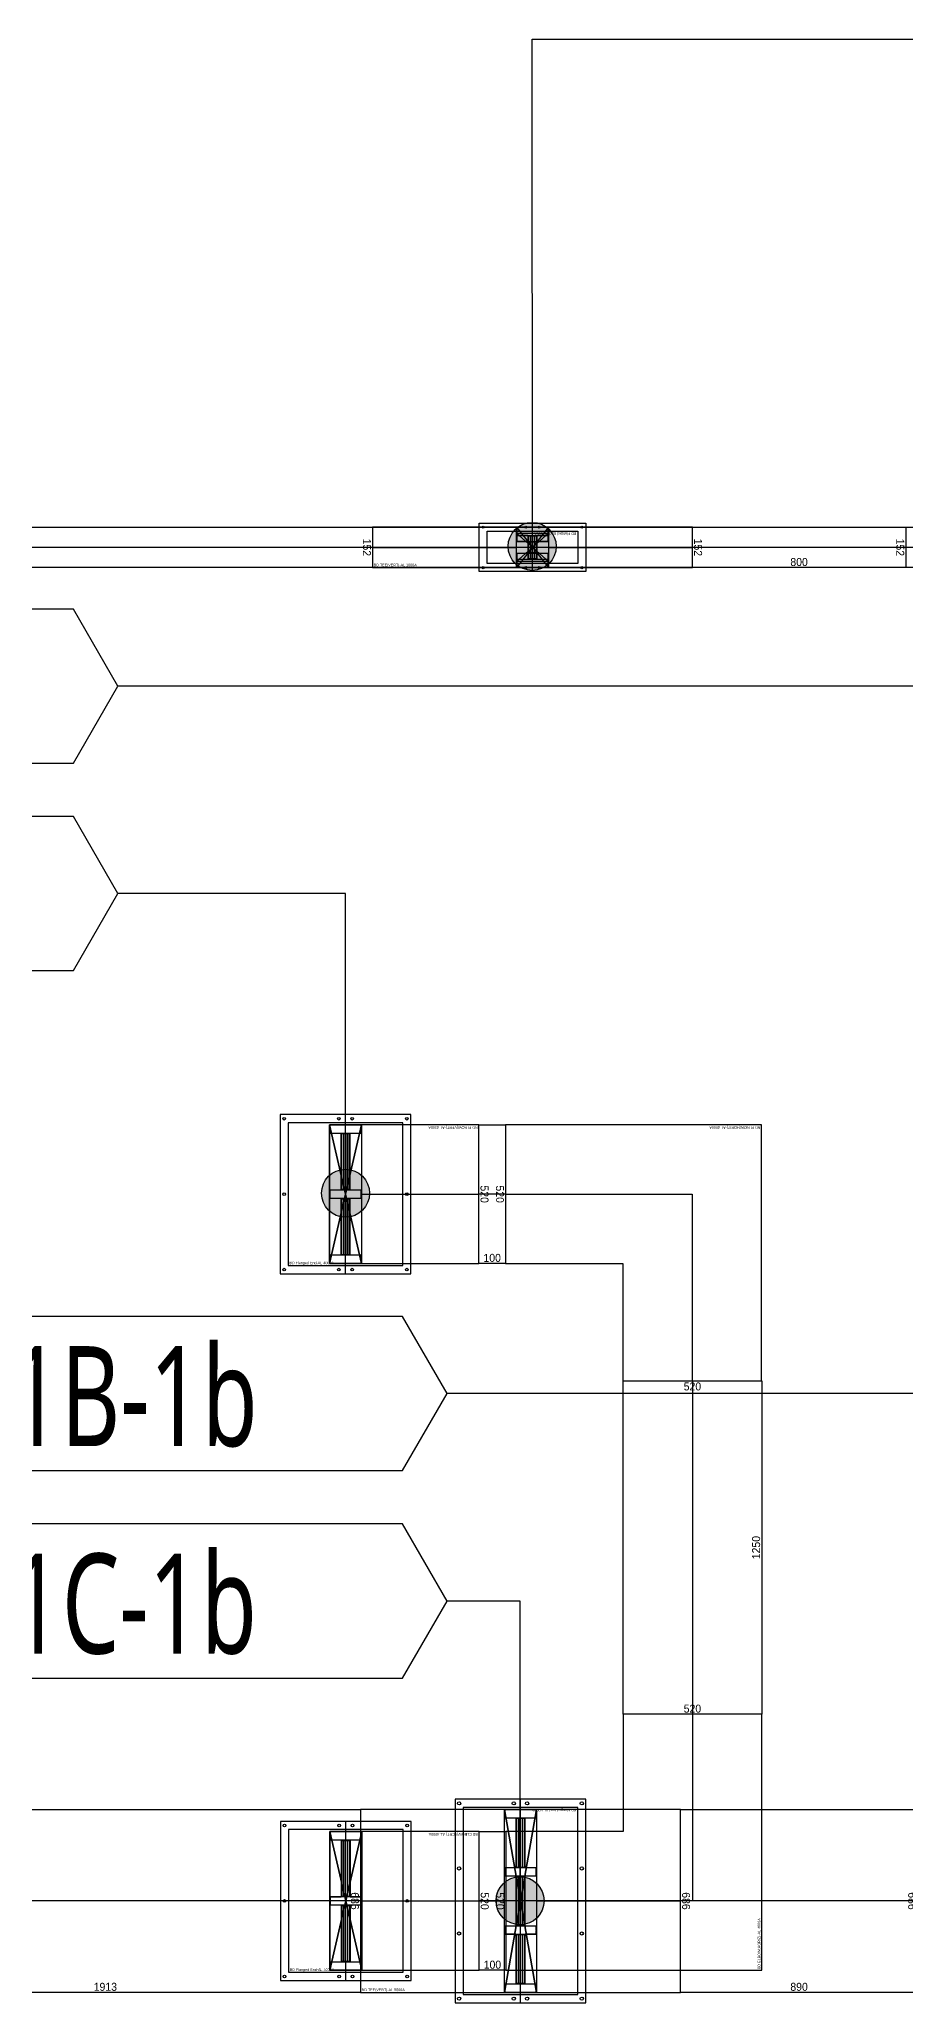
# Model space of a CAD drawing. Header units: millimetres. Extents: x 84228 to 374549, y -351975 to 847575.
# Drawn here: x 122704 to 125954, y 493074 to 500435 of the extents above; entities that cross this region are included whole.
import ezdxf
from ezdxf.enums import TextEntityAlignment as Align

# ---------------------------------------------------------------- set-up
doc = ezdxf.new("R2010")
doc.units = ezdxf.units.MM
doc.header["$LTSCALE"] = 150
doc.layers.get('Defpoints').update_dxf_attribs({"color": 150})
for name, color, linetype in [('-----27 Bus Duct_HV_IT BACK UP A', 7, 'Continuous'), ('-----27 Bus Duct_HV_IT BACK UP B', 3, 'Continuous'), ('-----27 Bus Duct_LV_380-220V', 200, 'Continuous'), ('-----27 Bus Duct_LV_380-220V_IT BACK UP', 2, 'Continuous'), ('-----99 Cable Schedule', 2, 'Continuous')]:
    doc.layers.add(name, color=color, linetype=linetype)
doc.styles.add('DH', font='malgun.ttf')
doc.styles.add('ELEC', font='Dotum.ttf')
doc.styles.get("Standard").update_dxf_attribs({"font": 'Dotum.ttf'})
doc.dimstyles.new('전기통신참고용-치수', dxfattribs={"dimscale": 15, "dimtxt": 2, "dimasz": 0, "dimexe": 0, "dimexo": 0, "dimgap": 0.4, "dimtad": 4, "dimdec": 0, "dimzin": 0, "dimdsep": 46, "dimtxsty": 'Standard', "dimblk": 'NONE', "dimcen": 0, "dimse1": 1, "dimse2": 1, "dimsd1": 1, "dimsd2": 1, "dimclrd": 8, "dimclre": 8, "dimclrt": 8, "dimadec": 0, "dimazin": 0, "dimtfac": 1, "dimtdec": 0, "dimtix": 1, "dimtmove": 2, "dimatfit": 0, "dimldrblk": 'NONE', "dimfxl": 2, "dimtolj": 1, "dimtzin": 0, "dimarcsym": 0})

# ---------------------------------------------------------------- blocks, each defined once
blk = doc.blocks.new('*U123')
at = {"color": 0}
blk.add_line((0, 91), (0, -91), dxfattribs=at)
at = {"color": 1}
for p, q in [((60, 53.5), (-60, -53.5)), ((-60, 53.5), (60, -53.5))]:
    blk.add_line(p, q, dxfattribs=at)
at = {"color": 0}
for points in [[(200, -91), (-200, -91), (-200, 91), (200, 91)], [(170, -61), (-170, -61), (-170, 61), (170, 61)]]:
    blk.add_lwpolyline(points, close=True, dxfattribs=at)
at = {"color": 1}
blk.add_lwpolyline([(60, -53.5), (-60, -53.5), (-60, 53.5), (60, 53.5)], close=True, dxfattribs=at)
for points in [[(-60, -23.5, -0.4142136), (-58, -21.5), (-17.2, -21.5, 0.4142136), (-16.2, -20.5), (-16.2, 20.5, 0.4142136), (-17.2, 21.5), (-58, 21.5, -0.4142136), (-60, 23.5), (-60, 53.5, -0.4142136), (-59, 52.5), (-59, 23.5, 0.4142136), (-58, 22.5), (58, 22.5, 0.4142136), (59, 23.5), (59, 52.5, -0.4142136), (60, 53.5), (60, 23.5, -0.4142136), (58, 21.5), (17.2, 21.5, 0.4142136), (16.2, 20.5), (16.2, -20.5, 0.4142136), (17.2, -21.5), (58, -21.5, -0.4142136), (60, -23.5), (60, -53.5, -0.4142136), (59, -52.5), (59, -23.5, 0.4142136), (58, -22.5), (-58, -22.5, 0.4142136), (-59, -23.5), (-59, -52.5, -0.4142136), (-60, -53.5), (-60, -53.5), (-60, -53.5), (-60, -53.5)], [(-15.2, -20.5), (-15.2, 20.5, -0.4142136), (-14.2, 21.5), (14.2, 21.5, -0.4142136), (15.2, 20.5), (15.2, -20.5, -0.4142136), (14.2, -21.5), (-14.2, -21.5, -0.4142136)], [(-14.2, -19.5), (-14.2, 19.5, -0.4142136), (-13.2, 20.5), (-8.85, 20.5, -0.4142136), (-7.85, 19.5), (-7.85, -19.5, -0.4142136), (-8.85, -20.5), (-13.2, -20.5, -0.4142136)], [(-6.85, -19.5), (-6.85, 19.5, -0.4142136), (-5.85, 20.5), (-1.5, 20.5, -0.4142136), (-0.5, 19.5), (-0.5, -19.5, -0.4142136), (-1.5, -20.5), (-5.85, -20.5, -0.4142136)], [(0.5, -19.5), (0.5, 19.5, -0.4142136), (1.5, 20.5), (5.85, 20.5, -0.4142136), (6.85, 19.5), (6.85, -19.5, -0.4142136), (5.85, -20.5), (1.5, -20.5, -0.4142136)], [(7.85, -19.5), (7.85, 19.5, -0.4142136), (8.85, 20.5), (13.2, 20.5, -0.4142136), (14.2, 19.5), (14.2, -19.5, -0.4142136), (13.2, -20.5), (8.85, -20.5, -0.4142136)]]:
    blk.add_lwpolyline(points, format="xyb", close=True, dxfattribs=at)
at = {"color": 0}
for centre in [(-185, 76), (-25, 76), (25, 76), (185, 76), (-185, -76), (-25, -76), (25, -76), (185, -76)]:
    blk.add_circle(centre, 4, dxfattribs=at)
at = {"color": 0, "style": 'ELEC'}
blk.add_text('BD Flanged End-AL 630A', height=10, dxfattribs=at).set_placement((-165, -51), align=Align.MIDDLE_LEFT)
blk = doc.blocks.new('*U368')
at = {"color": 1}
for p, q in [((390, 76), (270, -76)), ((270, 76), (390, -76)), ((-270, 0), (270, 0)), ((390, 0), (930, 0))]:
    blk.add_line(p, q, dxfattribs=at)
at = {"color": 0}
for points in [[(-270, -76), (270, -76), (270, 76), (-270, 76)], [(390, -76), (930, -76), (930, 76), (390, 76)]]:
    blk.add_lwpolyline(points, close=True, dxfattribs=at)
for points in [[(390, 76), (270, 76)], [(270, -76), (390, -76)]]:
    blk.add_lwpolyline(points, dxfattribs=at)
at = {"color": 1}
for points in [[(270, -46, -0.4142136), (272, -44), (312.8, -44, 0.4142136), (313.8, -43), (313.8, 43, 0.4142136), (312.8, 44), (272, 44, -0.4142136), (270, 46), (270, 76, -0.4142136), (271, 75), (271, 46, 0.4142136), (272, 45), (388, 45, 0.4142136), (389, 46), (389, 75, -0.4142136), (390, 76), (390, 46, -0.4142136), (388, 44), (347.2, 44, 0.4142136), (346.2, 43), (346.2, -43, 0.4142136), (347.2, -44), (388, -44, -0.4142136), (390, -46), (390, -76, -0.4142136), (389, -75), (389, -46, 0.4142136), (388, -45), (272, -45, 0.4142136), (271, -46), (271, -75, -0.4142136), (270, -76), (270, -76), (270, -76), (270, -76)], [(314.8, -43), (314.8, 43, -0.4142136), (315.8, 44), (344.2, 44, -0.4142136), (345.2, 43), (345.2, -43, -0.4142136), (344.2, -44), (315.8, -44, -0.4142136)], [(315.8, -42), (315.8, 42, -0.4142136), (316.8, 43), (321.15, 43, -0.4142136), (322.15, 42), (322.15, -42, -0.4142136), (321.15, -43), (316.8, -43, -0.4142136)], [(323.15, -42), (323.15, 42, -0.4142136), (324.15, 43), (328.5, 43, -0.4142136), (329.5, 42), (329.5, -42, -0.4142136), (328.5, -43), (324.15, -43, -0.4142136)], [(330.5, -42), (330.5, 42, -0.4142136), (331.5, 43), (335.85, 43, -0.4142136), (336.85, 42), (336.85, -42, -0.4142136), (335.85, -43), (331.5, -43, -0.4142136)], [(337.85, -42), (337.85, 42, -0.4142136), (338.85, 43), (343.2, 43, -0.4142136), (344.2, 42), (344.2, -42, -0.4142136), (343.2, -43), (338.85, -43, -0.4142136)]]:
    blk.add_lwpolyline(points, format="xyb", close=True, dxfattribs=at)
at = {"color": 0, "style": 'ELEC'}
blk.add_text('BD TEE(VERT)-AL 1000A', height=10, dxfattribs=at).set_placement((-265, -66), align=Align.MIDDLE_LEFT)
blk = doc.blocks.new('*D370')
at = {"layer": 'Defpoints', "color": 0, "transparency": 16777216}
for p in [(0, 2189), (152, 2189), (152, 2189)]:
    blk.add_point(p, dxfattribs=at)
at = {"color": 0, "transparency": 16777216, "insert": (76, 2168), "char_height": 30, "attachment_point": 5}
blk.add_mtext('\\A1;{\\C0;152}', dxfattribs=at)
blk = doc.blocks.new('_None')
blk = doc.blocks.new('*D371')
at = {"layer": 'Defpoints', "color": 0, "transparency": 16777216}
for p in [(152, 2189), (152, 2189), (152, -2811)]:
    blk.add_point(p, dxfattribs=at)
at = {"color": 0, "transparency": 16777216, "insert": (131, -311), "char_height": 30, "attachment_point": 5, "rotation": 90}
blk.add_mtext('\\A1;{\\C0;5000}', dxfattribs=at)
blk = doc.blocks.new('*D372')
at = {"layer": 'Defpoints', "color": 0, "transparency": 16777216}
for p in [(0, -2811), (152, -2811), (152, -2811)]:
    blk.add_point(p, dxfattribs=at)
at = {"color": 0, "transparency": 16777216, "insert": (76, -2790), "char_height": 30, "attachment_point": 5}
blk.add_mtext('\\A1;{\\C0;152}', dxfattribs=at)
blk = doc.blocks.new('*D374')
at = {"layer": 'Defpoints', "color": 0, "transparency": 16777216}
for p in [(0, -2011), (152, -2011), (152, -2011)]:
    blk.add_point(p, dxfattribs=at)
at = {"color": 0, "transparency": 16777216, "insert": (76, -2032), "char_height": 30, "attachment_point": 5}
blk.add_mtext('\\A1;{\\C0;152}', dxfattribs=at)
blk = doc.blocks.new('*D375')
at = {"layer": 'Defpoints', "color": 0, "transparency": 16777216}
for p in [(152, -2011), (152, -2011), (152, -2811)]:
    blk.add_point(p, dxfattribs=at)
at = {"color": 0, "transparency": 16777216, "insert": (131, -2411), "char_height": 30, "attachment_point": 5, "rotation": 90}
blk.add_mtext('\\A1;{\\C0;800}', dxfattribs=at)
blk = doc.blocks.new('*D376')
at = {"layer": 'Defpoints', "color": 0, "transparency": 16777216}
for p in [(0, -2811), (152, -2811), (152, -2811)]:
    blk.add_point(p, dxfattribs=at)
at = {"color": 0, "transparency": 16777216, "insert": (76, -2790), "char_height": 30, "attachment_point": 5}
blk.add_mtext('\\A1;{\\C0;152}', dxfattribs=at)
blk = doc.blocks.new('*U79')
at = {"color": 0}
blk.add_line((0, 381.5), (0, -381.5), dxfattribs=at)
at = {"color": 1}
for p, q in [((60, 343), (-60, -343)), ((-60, 343), (60, -343))]:
    blk.add_line(p, q, dxfattribs=at)
at = {"color": 0}
for points in [[(-245, -381.5), (245, -381.5), (245, 381.5), (-245, 381.5)], [(-215, -350.5), (215, -350.5), (215, 350.5), (-215, 350.5)]]:
    blk.add_lwpolyline(points, close=True, dxfattribs=at)
at = {"color": 1}
blk.add_lwpolyline([(60, -343), (-60, -343), (-60, 343), (60, 343)], close=True, dxfattribs=at)
for points in [[(-60, 123, -0.4142136), (-58, 125), (-17.2, 125, 0.4142136), (-16.2, 126), (-16.2, 310, 0.4142136), (-17.2, 311), (-58, 311, -0.4142136), (-60, 313), (-60, 343, -0.4142136), (-59, 342), (-59, 313, 0.4142136), (-58, 312), (58, 312, 0.4142136), (59, 313), (59, 342, -0.4142136), (60, 343), (60, 313, -0.4142136), (58, 311), (17.2, 311, 0.4142136), (16.2, 310), (16.2, 126, 0.4142136), (17.2, 125), (58, 125, -0.4142136), (60, 123), (60, 111, -0.4142136), (59, 112), (59, 123, 0.4142136), (58, 124), (-58, 124, 0.4142136), (-59, 123), (-59, 112, -0.4142136), (-60, 111), (-60, 111), (-60, 111), (-60, 111)], [(-15.2, 126), (-15.2, 310, -0.4142136), (-14.2, 311), (14.2, 311, -0.4142136), (15.2, 310), (15.2, 126, -0.4142136), (14.2, 125), (-14.2, 125, -0.4142136)], [(-14.2, 127), (-14.2, 309, -0.4142136), (-13.2, 310), (-8.85, 310, -0.4142136), (-7.85, 309), (-7.85, 127, -0.4142136), (-8.85, 126), (-13.2, 126, -0.4142136)], [(-6.85, 127), (-6.85, 309, -0.4142136), (-5.85, 310), (-1.5, 310, -0.4142136), (-0.5, 309), (-0.5, 127, -0.4142136), (-1.5, 126), (-5.85, 126, -0.4142136)], [(0.5, 127), (0.5, 309, -0.4142136), (1.5, 310), (5.85, 310, -0.4142136), (6.85, 309), (6.85, 127, -0.4142136), (5.85, 126), (1.5, 126, -0.4142136)], [(7.85, 127), (7.85, 309, -0.4142136), (8.85, 310), (13.2, 310, -0.4142136), (14.2, 309), (14.2, 127, -0.4142136), (13.2, 126), (8.85, 126, -0.4142136)], [(-60, -95, -0.4142136), (-58, -93), (-17.2, -93, 0.4142136), (-16.2, -92), (-16.2, 92, 0.4142136), (-17.2, 93), (-58, 93, -0.4142136), (-60, 95), (-60, 109, -0.4142136), (-59, 108), (-59, 95, 0.4142136), (-58, 94), (58, 94, 0.4142136), (59, 95), (59, 108, -0.4142136), (60, 109), (60, 95, -0.4142136), (58, 93), (17.2, 93, 0.4142136), (16.2, 92), (16.2, -92, 0.4142136), (17.2, -93), (58, -93, -0.4142136), (60, -95), (60, -108, -0.4142136), (59, -107), (59, -95, 0.4142136), (58, -94), (-58, -94, 0.4142136), (-59, -95), (-59, -107, -0.4142136), (-60, -108), (-60, -108), (-60, -108), (-60, -108)], [(-15.2, -92), (-15.2, 92, -0.4142136), (-14.2, 93), (14.2, 93, -0.4142136), (15.2, 92), (15.2, -92, -0.4142136), (14.2, -93), (-14.2, -93, -0.4142136)], [(-14.2, -91), (-14.2, 91, -0.4142136), (-13.2, 92), (-8.85, 92, -0.4142136), (-7.85, 91), (-7.85, -91, -0.4142136), (-8.85, -92), (-13.2, -92, -0.4142136)], [(-6.85, -91), (-6.85, 91, -0.4142136), (-5.85, 92), (-1.5, 92, -0.4142136), (-0.5, 91), (-0.5, -91, -0.4142136), (-1.5, -92), (-5.85, -92, -0.4142136)], [(0.5, -91), (0.5, 91, -0.4142136), (1.5, 92), (5.85, 92, -0.4142136), (6.85, 91), (6.85, -91, -0.4142136), (5.85, -92), (1.5, -92, -0.4142136)], [(7.85, -91), (7.85, 91, -0.4142136), (8.85, 92), (13.2, 92, -0.4142136), (14.2, 91), (14.2, -91, -0.4142136), (13.2, -92), (8.85, -92, -0.4142136)], [(-60, -313, -0.4142136), (-58, -311), (-17.2, -311, 0.4142136), (-16.2, -310), (-16.2, -126, 0.4142136), (-17.2, -125), (-58, -125, -0.4142136), (-60, -123), (-60, -110, -0.4142136), (-59, -111), (-59, -123, 0.4142136), (-58, -124), (58, -124, 0.4142136), (59, -123), (59, -111, -0.4142136), (60, -110), (60, -123, -0.4142136), (58, -125), (17.2, -125, 0.4142136), (16.2, -126), (16.2, -310, 0.4142136), (17.2, -311), (58, -311, -0.4142136), (60, -313), (60, -343, -0.4142136), (59, -342), (59, -313, 0.4142136), (58, -312), (-58, -312, 0.4142136), (-59, -313), (-59, -342, -0.4142136), (-60, -343), (-60, -343), (-60, -343), (-60, -343)], [(-15.2, -310), (-15.2, -126, -0.4142136), (-14.2, -125), (14.2, -125, -0.4142136), (15.2, -126), (15.2, -310, -0.4142136), (14.2, -311), (-14.2, -311, -0.4142136)], [(-14.2, -309), (-14.2, -127, -0.4142136), (-13.2, -126), (-8.85, -126, -0.4142136), (-7.85, -127), (-7.85, -309, -0.4142136), (-8.85, -310), (-13.2, -310, -0.4142136)], [(-6.85, -309), (-6.85, -127, -0.4142136), (-5.85, -126), (-1.5, -126, -0.4142136), (-0.5, -127), (-0.5, -309, -0.4142136), (-1.5, -310), (-5.85, -310, -0.4142136)], [(0.5, -309), (0.5, -127, -0.4142136), (1.5, -126), (5.85, -126, -0.4142136), (6.85, -127), (6.85, -309, -0.4142136), (5.85, -310), (1.5, -310, -0.4142136)], [(7.85, -309), (7.85, -127, -0.4142136), (8.85, -126), (13.2, -126, -0.4142136), (14.2, -127), (14.2, -309, -0.4142136), (13.2, -310), (8.85, -310, -0.4142136)]]:
    blk.add_lwpolyline(points, format="xyb", close=True, dxfattribs=at)
at = {"color": 0}
for centre in [(-230, 366), (-25, 366), (25, 366), (230, 366), (-230, 122), (230, 122), (-230, -122), (230, -122), (-230, -366), (-25, -366), (25, -366), (230, -366)]:
    blk.add_circle(centre, 6, dxfattribs=at)
at = {"color": 0, "style": 'ELEC'}
blk.add_text('BD Flanged End-AL 5000A', height=10, dxfattribs=at).set_placement((-210, -340.5), align=Align.MIDDLE_LEFT)
blk = doc.blocks.new('*D207')
at = {"layer": 'Defpoints', "color": 0, "transparency": 16777216}
for p in [(0, 2900), (686, 2900), (686, 2900)]:
    blk.add_point(p, dxfattribs=at)
at = {"color": 0, "transparency": 16777216, "insert": (343, 2879), "char_height": 30, "attachment_point": 5}
blk.add_mtext('\\A1;{\\C0;686}', dxfattribs=at)
blk = doc.blocks.new('*D208')
at = {"layer": 'Defpoints', "color": 0, "transparency": 16777216}
for p in [(686, 2900), (686, 2900), (686, 986.7)]:
    blk.add_point(p, dxfattribs=at)
at = {"color": 0, "transparency": 16777216, "insert": (665, 1943.3), "char_height": 30, "attachment_point": 5, "rotation": 90}
blk.add_mtext('\\A1;{\\C0;1913}', dxfattribs=at)
blk = doc.blocks.new('*D209')
at = {"layer": 'Defpoints', "color": 0, "transparency": 16777216}
for p in [(0, 986.7), (686, 986.7), (686, 986.7)]:
    blk.add_point(p, dxfattribs=at)
at = {"color": 0, "transparency": 16777216, "insert": (343, 1007.7), "char_height": 30, "attachment_point": 5}
blk.add_mtext('\\A1;{\\C0;686}', dxfattribs=at)
blk = doc.blocks.new('*U351')
at = {"color": 1}
for p, q in [((390, 343), (270, -343)), ((270, 343), (390, -343)), ((-270, 0), (270, 0)), ((390, 0), (930, 0))]:
    blk.add_line(p, q, dxfattribs=at)
at = {"color": 0}
for points in [[(-270, -343), (270, -343), (270, 343), (-270, 343)], [(390, -343), (930, -343), (930, 343), (390, 343)]]:
    blk.add_lwpolyline(points, close=True, dxfattribs=at)
for points in [[(390, 343), (270, 343)], [(270, -343), (390, -343)]]:
    blk.add_lwpolyline(points, dxfattribs=at)
at = {"color": 1}
for points in [[(270, 123, -0.4142136), (272, 125), (312.8, 125, 0.4142136), (313.8, 126), (313.8, 310, 0.4142136), (312.8, 311), (272, 311, -0.4142136), (270, 313), (270, 343, -0.4142136), (271, 342), (271, 313, 0.4142136), (272, 312), (388, 312, 0.4142136), (389, 313), (389, 342, -0.4142136), (390, 343), (390, 313, -0.4142136), (388, 311), (347.2, 311, 0.4142136), (346.2, 310), (346.2, 126, 0.4142136), (347.2, 125), (388, 125, -0.4142136), (390, 123), (390, 111, -0.4142136), (389, 112), (389, 123, 0.4142136), (388, 124), (272, 124, 0.4142136), (271, 123), (271, 112, -0.4142136), (270, 111), (270, 111), (270, 111), (270, 111)], [(314.8, 126), (314.8, 310, -0.4142136), (315.8, 311), (344.2, 311, -0.4142136), (345.2, 310), (345.2, 126, -0.4142136), (344.2, 125), (315.8, 125, -0.4142136)], [(315.8, 127), (315.8, 309, -0.4142136), (316.8, 310), (321.15, 310, -0.4142136), (322.15, 309), (322.15, 127, -0.4142136), (321.15, 126), (316.8, 126, -0.4142136)], [(323.15, 127), (323.15, 309, -0.4142136), (324.15, 310), (328.5, 310, -0.4142136), (329.5, 309), (329.5, 127, -0.4142136), (328.5, 126), (324.15, 126, -0.4142136)], [(330.5, 127), (330.5, 309, -0.4142136), (331.5, 310), (335.85, 310, -0.4142136), (336.85, 309), (336.85, 127, -0.4142136), (335.85, 126), (331.5, 126, -0.4142136)], [(337.85, 127), (337.85, 309, -0.4142136), (338.85, 310), (343.2, 310, -0.4142136), (344.2, 309), (344.2, 127, -0.4142136), (343.2, 126), (338.85, 126, -0.4142136)], [(270, -95, -0.4142136), (272, -93), (312.8, -93, 0.4142136), (313.8, -92), (313.8, 92, 0.4142136), (312.8, 93), (272, 93, -0.4142136), (270, 95), (270, 109, -0.4142136), (271, 108), (271, 95, 0.4142136), (272, 94), (388, 94, 0.4142136), (389, 95), (389, 108, -0.4142136), (390, 109), (390, 95, -0.4142136), (388, 93), (347.2, 93, 0.4142136), (346.2, 92), (346.2, -92, 0.4142136), (347.2, -93), (388, -93, -0.4142136), (390, -95), (390, -108, -0.4142136), (389, -107), (389, -95, 0.4142136), (388, -94), (272, -94, 0.4142136), (271, -95), (271, -107, -0.4142136), (270, -108), (270, -108), (270, -108), (270, -108)], [(314.8, -92), (314.8, 92, -0.4142136), (315.8, 93), (344.2, 93, -0.4142136), (345.2, 92), (345.2, -92, -0.4142136), (344.2, -93), (315.8, -93, -0.4142136)], [(315.8, -91), (315.8, 91, -0.4142136), (316.8, 92), (321.15, 92, -0.4142136), (322.15, 91), (322.15, -91, -0.4142136), (321.15, -92), (316.8, -92, -0.4142136)], [(323.15, -91), (323.15, 91, -0.4142136), (324.15, 92), (328.5, 92, -0.4142136), (329.5, 91), (329.5, -91, -0.4142136), (328.5, -92), (324.15, -92, -0.4142136)], [(330.5, -91), (330.5, 91, -0.4142136), (331.5, 92), (335.85, 92, -0.4142136), (336.85, 91), (336.85, -91, -0.4142136), (335.85, -92), (331.5, -92, -0.4142136)], [(337.85, -91), (337.85, 91, -0.4142136), (338.85, 92), (343.2, 92, -0.4142136), (344.2, 91), (344.2, -91, -0.4142136), (343.2, -92), (338.85, -92, -0.4142136)], [(270, -313, -0.4142136), (272, -311), (312.8, -311, 0.4142136), (313.8, -310), (313.8, -126, 0.4142136), (312.8, -125), (272, -125, -0.4142136), (270, -123), (270, -110, -0.4142136), (271, -111), (271, -123, 0.4142136), (272, -124), (388, -124, 0.4142136), (389, -123), (389, -111, -0.4142136), (390, -110), (390, -123, -0.4142136), (388, -125), (347.2, -125, 0.4142136), (346.2, -126), (346.2, -310, 0.4142136), (347.2, -311), (388, -311, -0.4142136), (390, -313), (390, -343, -0.4142136), (389, -342), (389, -313, 0.4142136), (388, -312), (272, -312, 0.4142136), (271, -313), (271, -342, -0.4142136), (270, -343), (270, -343), (270, -343), (270, -343)], [(314.8, -310), (314.8, -126, -0.4142136), (315.8, -125), (344.2, -125, -0.4142136), (345.2, -126), (345.2, -310, -0.4142136), (344.2, -311), (315.8, -311, -0.4142136)], [(315.8, -309), (315.8, -127, -0.4142136), (316.8, -126), (321.15, -126, -0.4142136), (322.15, -127), (322.15, -309, -0.4142136), (321.15, -310), (316.8, -310, -0.4142136)], [(323.15, -309), (323.15, -127, -0.4142136), (324.15, -126), (328.5, -126, -0.4142136), (329.5, -127), (329.5, -309, -0.4142136), (328.5, -310), (324.15, -310, -0.4142136)], [(330.5, -309), (330.5, -127, -0.4142136), (331.5, -126), (335.85, -126, -0.4142136), (336.85, -127), (336.85, -309, -0.4142136), (335.85, -310), (331.5, -310, -0.4142136)], [(337.85, -309), (337.85, -127, -0.4142136), (338.85, -126), (343.2, -126, -0.4142136), (344.2, -127), (344.2, -309, -0.4142136), (343.2, -310), (338.85, -310, -0.4142136)]]:
    blk.add_lwpolyline(points, format="xyb", close=True, dxfattribs=at)
at = {"color": 0, "style": 'ELEC'}
blk.add_text('BD TEE(VERT)-AL 5000A', height=10, dxfattribs=at).set_placement((-265, -333), align=Align.MIDDLE_LEFT)
blk = doc.blocks.new('*D211')
at = {"layer": 'Defpoints', "color": 0, "transparency": 16777216}
for p in [(0, 1876.7), (686, 1876.7), (686, 1876.7)]:
    blk.add_point(p, dxfattribs=at)
at = {"color": 0, "transparency": 16777216, "insert": (343, 1855.7), "char_height": 30, "attachment_point": 5}
blk.add_mtext('\\A1;{\\C0;686}', dxfattribs=at)
blk = doc.blocks.new('*D212')
at = {"layer": 'Defpoints', "color": 0, "transparency": 16777216}
for p in [(686, 1876.7), (686, 1876.7), (686, 986.7)]:
    blk.add_point(p, dxfattribs=at)
at = {"color": 0, "transparency": 16777216, "insert": (665, 1431.7), "char_height": 30, "attachment_point": 5, "rotation": 90}
blk.add_mtext('\\A1;{\\C0;890}', dxfattribs=at)
blk = doc.blocks.new('*D213')
at = {"layer": 'Defpoints', "color": 0, "transparency": 16777216}
for p in [(0, 986.7), (686, 986.7), (686, 986.7)]:
    blk.add_point(p, dxfattribs=at)
at = {"color": 0, "transparency": 16777216, "insert": (343, 1007.7), "char_height": 30, "attachment_point": 5}
blk.add_mtext('\\A1;{\\C0;686}', dxfattribs=at)
blk = doc.blocks.new('*U266')
at = {"color": 1}
blk.add_line((76, 28108.7), (76, -6491.3), dxfattribs=at)
at = {"color": 0}
blk.add_lwpolyline([(152, -6491.3), (0, -6491.3), (0, 28108.7), (152, 28108.7)], close=True, dxfattribs=at)
blk = doc.blocks.new('A$C9a0ab699')
h = blk.add_hatch(color=0)
edge = h.paths.add_edge_path()
edge.add_arc((0, 0), 64, 720, 1080, ccw=False)
at = {"color": 0}
blk.add_circle((0, 0), 64, dxfattribs=at)
blk = doc.blocks.new('*U23')
at = {"color": 0}
blk.add_line((0, -298.5), (0, 298.5), dxfattribs=at)
at = {"color": 1}
for p, q in [((60, 260), (-60, -260)), ((-60, 260), (60, -260))]:
    blk.add_line(p, q, dxfattribs=at)
at = {"color": 0}
for points in [[(-245, -298.5), (245, -298.5), (245, 298.5), (-245, 298.5)], [(-215, -267.5), (215, -267.5), (215, 267.5), (-215, 267.5)]]:
    blk.add_lwpolyline(points, close=True, dxfattribs=at)
at = {"color": 1}
blk.add_lwpolyline([(60, -260), (-60, -260), (-60, 260), (60, 260)], close=True, dxfattribs=at)
for points in [[(-60, 14, -0.4142136), (-58, 16), (-17.2, 16, 0.4142136), (-16.2, 17), (-16.2, 227, 0.4142136), (-17.2, 228), (-58, 228, -0.4142136), (-60, 230), (-60, 260, -0.4142136), (-59, 259), (-59, 230, 0.4142136), (-58, 229), (58, 229, 0.4142136), (59, 230), (59, 259, -0.4142136), (60, 260), (60, 230, -0.4142136), (58, 228), (17.2, 228, 0.4142136), (16.2, 227), (16.2, 17, 0.4142136), (17.2, 16), (58, 16, -0.4142136), (60, 14), (60, 2, -0.4142136), (59, 3), (59, 14, 0.4142136), (58, 15), (-58, 15, 0.4142136), (-59, 14), (-59, 3, -0.4142136), (-60, 2), (-60, 2), (-60, 2), (-60, 2)], [(-15.2, 17), (-15.2, 227, -0.4142136), (-14.2, 228), (14.2, 228, -0.4142136), (15.2, 227), (15.2, 17, -0.4142136), (14.2, 16), (-14.2, 16, -0.4142136)], [(-14.2, 18), (-14.2, 226, -0.4142136), (-13.2, 227), (-8.85, 227, -0.4142136), (-7.85, 226), (-7.85, 18, -0.4142136), (-8.85, 17), (-13.2, 17, -0.4142136)], [(-6.85, 18), (-6.85, 226, -0.4142136), (-5.85, 227), (-1.5, 227, -0.4142136), (-0.5, 226), (-0.5, 18, -0.4142136), (-1.5, 17), (-5.85, 17, -0.4142136)], [(0.5, 18), (0.5, 226, -0.4142136), (1.5, 227), (5.85, 227, -0.4142136), (6.85, 226), (6.85, 18, -0.4142136), (5.85, 17), (1.5, 17, -0.4142136)], [(7.85, 18), (7.85, 226, -0.4142136), (8.85, 227), (13.2, 227, -0.4142136), (14.2, 226), (14.2, 18, -0.4142136), (13.2, 17), (8.85, 17, -0.4142136)], [(-60, -230, -0.4142136), (-58, -228), (-17.2, -228, 0.4142136), (-16.2, -227), (-16.2, -17, 0.4142136), (-17.2, -16), (-58, -16, -0.4142136), (-60, -14), (-60, 0, -0.4142136), (-59, -1), (-59, -14, 0.4142136), (-58, -15), (58, -15, 0.4142136), (59, -14), (59, -1, -0.4142136), (60, 0), (60, -14, -0.4142136), (58, -16), (17.2, -16, 0.4142136), (16.2, -17), (16.2, -227, 0.4142136), (17.2, -228), (58, -228, -0.4142136), (60, -230), (60, -260, -0.4142136), (59, -259), (59, -230, 0.4142136), (58, -229), (-58, -229, 0.4142136), (-59, -230), (-59, -259, -0.4142136), (-60, -260), (-60, -260), (-60, -260), (-60, -260)], [(-15.2, -227), (-15.2, -17, -0.4142136), (-14.2, -16), (14.2, -16, -0.4142136), (15.2, -17), (15.2, -227, -0.4142136), (14.2, -228), (-14.2, -228, -0.4142136)], [(-14.2, -226), (-14.2, -18, -0.4142136), (-13.2, -17), (-8.85, -17, -0.4142136), (-7.85, -18), (-7.85, -226, -0.4142136), (-8.85, -227), (-13.2, -227, -0.4142136)], [(-6.85, -226), (-6.85, -18, -0.4142136), (-5.85, -17), (-1.5, -17, -0.4142136), (-0.5, -18), (-0.5, -226, -0.4142136), (-1.5, -227), (-5.85, -227, -0.4142136)], [(0.5, -226), (0.5, -18, -0.4142136), (1.5, -17), (5.85, -17, -0.4142136), (6.85, -18), (6.85, -226, -0.4142136), (5.85, -227), (1.5, -227, -0.4142136)], [(7.85, -226), (7.85, -18, -0.4142136), (8.85, -17), (13.2, -17, -0.4142136), (14.2, -18), (14.2, -226, -0.4142136), (13.2, -227), (8.85, -227, -0.4142136)]]:
    blk.add_lwpolyline(points, format="xyb", close=True, dxfattribs=at)
at = {"color": 0}
for centre in [(-230, 283), (-25, 283), (25, 283), (230, 283), (-230, 0), (230, 0), (-230, -283), (-25, -283), (25, -283), (230, -283)]:
    blk.add_circle(centre, 5, dxfattribs=at)
at = {"color": 0, "style": 'ELEC'}
blk.add_text('BD Flanged End-AL 4000A', height=10, dxfattribs=at).set_placement((-210, -257.5), align=Align.MIDDLE_LEFT)
blk = doc.blocks.new('*U22')
at = {"color": 1}
for p, q in [((340, 260), (220, -260)), ((220, 260), (340, -260))]:
    blk.add_line(p, q, dxfattribs=at)
at = {"color": 0}
blk.add_lwpolyline([(-220, -260), (220, -260), (220, 260), (-220, 260)], close=True, dxfattribs=at)
blk.add_lwpolyline([(220, -260), (340, -260), (340, 260), (220, 260)], dxfattribs=at)
at = {"color": 1}
for points in [[(220, 14, -0.4142136), (222, 16), (262.8, 16, 0.4142136), (263.8, 17), (263.8, 227, 0.4142136), (262.8, 228), (222, 228, -0.4142136), (220, 230), (220, 260, -0.4142136), (221, 259), (221, 230, 0.4142136), (222, 229), (338, 229, 0.4142136), (339, 230), (339, 259, -0.4142136), (340, 260), (340, 230, -0.4142136), (338, 228), (297.2, 228, 0.4142136), (296.2, 227), (296.2, 17, 0.4142136), (297.2, 16), (338, 16, -0.4142136), (340, 14), (340, 2, -0.4142136), (339, 3), (339, 14, 0.4142136), (338, 15), (222, 15, 0.4142136), (221, 14), (221, 3, -0.4142136), (220, 2), (220, 2), (220, 2), (220, 2)], [(264.8, 17), (264.8, 227, -0.4142136), (265.8, 228), (294.2, 228, -0.4142136), (295.2, 227), (295.2, 17, -0.4142136), (294.2, 16), (265.8, 16, -0.4142136)], [(265.8, 18), (265.8, 226, -0.4142136), (266.8, 227), (271.15, 227, -0.4142136), (272.15, 226), (272.15, 18, -0.4142136), (271.15, 17), (266.8, 17, -0.4142136)], [(273.15, 18), (273.15, 226, -0.4142136), (274.15, 227), (278.5, 227, -0.4142136), (279.5, 226), (279.5, 18, -0.4142136), (278.5, 17), (274.15, 17, -0.4142136)], [(280.5, 18), (280.5, 226, -0.4142136), (281.5, 227), (285.85, 227, -0.4142136), (286.85, 226), (286.85, 18, -0.4142136), (285.85, 17), (281.5, 17, -0.4142136)], [(287.85, 18), (287.85, 226, -0.4142136), (288.85, 227), (293.2, 227, -0.4142136), (294.2, 226), (294.2, 18, -0.4142136), (293.2, 17), (288.85, 17, -0.4142136)], [(220, -230, -0.4142136), (222, -228), (262.8, -228, 0.4142136), (263.8, -227), (263.8, -17, 0.4142136), (262.8, -16), (222, -16, -0.4142136), (220, -14), (220, 0, -0.4142136), (221, -1), (221, -14, 0.4142136), (222, -15), (338, -15, 0.4142136), (339, -14), (339, -1, -0.4142136), (340, 0), (340, -14, -0.4142136), (338, -16), (297.2, -16, 0.4142136), (296.2, -17), (296.2, -227, 0.4142136), (297.2, -228), (338, -228, -0.4142136), (340, -230), (340, -260, -0.4142136), (339, -259), (339, -230, 0.4142136), (338, -229), (222, -229, 0.4142136), (221, -230), (221, -259, -0.4142136), (220, -260), (220, -260), (220, -260), (220, -260)], [(264.8, -227), (264.8, -17, -0.4142136), (265.8, -16), (294.2, -16, -0.4142136), (295.2, -17), (295.2, -227, -0.4142136), (294.2, -228), (265.8, -228, -0.4142136)], [(265.8, -226), (265.8, -18, -0.4142136), (266.8, -17), (271.15, -17, -0.4142136), (272.15, -18), (272.15, -226, -0.4142136), (271.15, -227), (266.8, -227, -0.4142136)], [(273.15, -226), (273.15, -18, -0.4142136), (274.15, -17), (278.5, -17, -0.4142136), (279.5, -18), (279.5, -226, -0.4142136), (278.5, -227), (274.15, -227, -0.4142136)], [(280.5, -226), (280.5, -18, -0.4142136), (281.5, -17), (285.85, -17, -0.4142136), (286.85, -18), (286.85, -226, -0.4142136), (285.85, -227), (281.5, -227, -0.4142136)], [(287.85, -226), (287.85, -18, -0.4142136), (288.85, -17), (293.2, -17, -0.4142136), (294.2, -18), (294.2, -226, -0.4142136), (293.2, -227), (288.85, -227, -0.4142136)]]:
    blk.add_lwpolyline(points, format="xyb", close=True, dxfattribs=at)
blk.add_lwpolyline([(220, 0), (-220, 0)], dxfattribs=at)
at = {"color": 0, "style": 'ELEC'}
blk.add_text('BD ELBOW(VERT)-AL 4000A', height=10, dxfattribs=at).set_placement((-215, -250), align=Align.MIDDLE_LEFT)
blk = doc.blocks.new('*U24')
at = {"color": 0}
blk.add_lwpolyline([(-260, -260), (700, -260), (700, 260), (260, 260), (260, 700), (-260, 700)], close=True, dxfattribs=at)
at = {"color": 1}
blk.add_lwpolyline([(700, 0), (0, 0), (0, 700)], dxfattribs=at)
at = {"color": 0, "style": 'ELEC'}
blk.add_text('BD ELBOW(HORIZ)-AL 4000A', height=10, dxfattribs=at).set_placement((-255, -250), align=Align.MIDDLE_LEFT)
blk = doc.blocks.new('*D26')
at = {"layer": 'Defpoints', "color": 0, "transparency": 16777216}
for p in [(0, 3000), (520, 3000), (520, 3000)]:
    blk.add_point(p, dxfattribs=at)
at = {"color": 0, "transparency": 16777216, "insert": (260, 2979), "char_height": 30, "attachment_point": 5}
blk.add_mtext('\\A1;{\\C0;520}', dxfattribs=at)
blk = doc.blocks.new('*D27')
at = {"layer": 'Defpoints', "color": 0, "transparency": 16777216}
for p in [(520, 3000), (520, 3000), (520, 2900)]:
    blk.add_point(p, dxfattribs=at)
at = {"color": 0, "transparency": 16777216, "insert": (499, 2950), "char_height": 30, "attachment_point": 5, "rotation": 90}
blk.add_mtext('\\A1;{\\C0;100}', dxfattribs=at)
blk = doc.blocks.new('*D28')
at = {"layer": 'Defpoints', "color": 0, "transparency": 16777216}
for p in [(0, 2900), (520, 2900), (520, 2900)]:
    blk.add_point(p, dxfattribs=at)
at = {"color": 0, "transparency": 16777216, "insert": (260, 2921), "char_height": 30, "attachment_point": 5}
blk.add_mtext('\\A1;{\\C0;520}', dxfattribs=at)
blk = doc.blocks.new('*D30')
at = {"layer": 'Defpoints', "color": 0, "transparency": 16777216}
for p in [(0, 4150), (520, 4150), (520, 4150)]:
    blk.add_point(p, dxfattribs=at)
at = {"color": 0, "transparency": 16777216, "insert": (260, 4129), "char_height": 30, "attachment_point": 5}
blk.add_mtext('\\A1;{\\C0;520}', dxfattribs=at)
blk = doc.blocks.new('*D31')
at = {"layer": 'Defpoints', "color": 0, "transparency": 16777216}
for p in [(520, 4150), (520, 4150), (520, 2900)]:
    blk.add_point(p, dxfattribs=at)
at = {"color": 0, "transparency": 16777216, "insert": (499, 3525), "char_height": 30, "attachment_point": 5, "rotation": 90}
blk.add_mtext('\\A1;{\\C0;1250}', dxfattribs=at)
blk = doc.blocks.new('*D32')
at = {"layer": 'Defpoints', "color": 0, "transparency": 16777216}
for p in [(0, 2900), (520, 2900), (520, 2900)]:
    blk.add_point(p, dxfattribs=at)
at = {"color": 0, "transparency": 16777216, "insert": (260, 2921), "char_height": 30, "attachment_point": 5}
blk.add_mtext('\\A1;{\\C0;520}', dxfattribs=at)
blk = doc.blocks.new('*U369')
at = {"color": 1}
blk.add_line((76, 2189), (76, -2811), dxfattribs=at)
at = {"color": 0}
blk.add_lwpolyline([(152, -2811), (0, -2811), (0, 2189), (152, 2189)], close=True, dxfattribs=at)
for base, p1, p2, override, picture, middle in [((152, 2189), (0, 2189), (152, 2189), {"dimtxsty": 'Standard', "dimclrd": 0, "dimclre": 0, "dimclrt": 0}, '*D370', (76, 2168)), ((152, -2811), (0, -2811), (152, -2811), {"dimtad": 1, "dimtxsty": 'Standard', "dimclrd": 0, "dimclre": 0, "dimclrt": 0}, '*D372', (76, -2790))]:
    dim = blk.add_linear_dim(base=base, p1=p1, p2=p2, text='{\\C0;<>}', dimstyle='전기통신참고용-치수', override=override, dxfattribs=at)
    dim.commit()
    dim.dimension.update_dxf_attribs({"geometry": picture, "text_midpoint": middle})
dim = blk.add_linear_dim(base=(152, 2189), p1=(152, -2811), p2=(152, 2189), angle=90, text='{\\C0;<>}', dimstyle='전기통신참고용-치수', override={"dimtad": 1, "dimtxsty": 'Standard', "dimclrd": 0, "dimclre": 0, "dimclrt": 0}, dxfattribs=at)
dim.commit()
dim.dimension.update_dxf_attribs({"geometry": '*D371', "text_midpoint": (131, -311)})
blk = doc.blocks.new('*U373')
at = {"color": 1}
blk.add_line((76, -2011), (76, -2811), dxfattribs=at)
at = {"color": 0}
blk.add_lwpolyline([(152, -2811), (0, -2811), (0, -2011), (152, -2011)], close=True, dxfattribs=at)
for base, p1, p2, override, picture, middle in [((152, -2011), (0, -2011), (152, -2011), {"dimtxsty": 'Standard', "dimclrd": 0, "dimclre": 0, "dimclrt": 0}, '*D374', (76, -2032)), ((152, -2811), (0, -2811), (152, -2811), {"dimtad": 1, "dimtxsty": 'Standard', "dimclrd": 0, "dimclre": 0, "dimclrt": 0}, '*D376', (76, -2790))]:
    dim = blk.add_linear_dim(base=base, p1=p1, p2=p2, text='{\\C0;<>}', dimstyle='전기통신참고용-치수', override=override, dxfattribs=at)
    dim.commit()
    dim.dimension.update_dxf_attribs({"geometry": picture, "text_midpoint": middle})
dim = blk.add_linear_dim(base=(152, -2011), p1=(152, -2811), p2=(152, -2011), angle=90, text='{\\C0;<>}', dimstyle='전기통신참고용-치수', override={"dimtad": 1, "dimtxsty": 'Standard', "dimclrd": 0, "dimclre": 0, "dimclrt": 0}, dxfattribs=at)
dim.commit()
dim.dimension.update_dxf_attribs({"geometry": '*D375', "text_midpoint": (131, -2411)})
blk = doc.blocks.new('*U206')
at = {"color": 1}
blk.add_line((343, 2900), (343, 986.7), dxfattribs=at)
at = {"color": 0}
blk.add_lwpolyline([(686, 986.7), (0, 986.7), (0, 2900), (686, 2900)], close=True, dxfattribs=at)
for base, p1, p2, override, picture, middle in [((686, 2900), (0, 2900), (686, 2900), {"dimtxsty": 'Standard', "dimclrd": 0, "dimclre": 0, "dimclrt": 0}, '*D207', (343, 2879)), ((686, 986.7), (0, 986.7), (686, 986.7), {"dimtad": 1, "dimtxsty": 'Standard', "dimclrd": 0, "dimclre": 0, "dimclrt": 0}, '*D209', (343, 1007.7))]:
    dim = blk.add_linear_dim(base=base, p1=p1, p2=p2, text='{\\C0;<>}', dimstyle='전기통신참고용-치수', override=override, dxfattribs=at)
    dim.commit()
    dim.dimension.update_dxf_attribs({"geometry": picture, "text_midpoint": middle})
dim = blk.add_linear_dim(base=(686, 2900), p1=(686, 986.7), p2=(686, 2900), angle=90, text='{\\C0;<>}', dimstyle='전기통신참고용-치수', override={"dimtad": 1, "dimtxsty": 'Standard', "dimclrd": 0, "dimclre": 0, "dimclrt": 0}, dxfattribs=at)
dim.commit()
dim.dimension.update_dxf_attribs({"geometry": '*D208', "text_midpoint": (665, 1943.3)})
blk = doc.blocks.new('*U210')
at = {"color": 1}
blk.add_line((343, 1876.7), (343, 986.7), dxfattribs=at)
at = {"color": 0}
blk.add_lwpolyline([(686, 986.7), (0, 986.7), (0, 1876.7), (686, 1876.7)], close=True, dxfattribs=at)
for base, p1, p2, override, picture, middle in [((686, 1876.7), (0, 1876.7), (686, 1876.7), {"dimtxsty": 'Standard', "dimclrd": 0, "dimclre": 0, "dimclrt": 0}, '*D211', (343, 1855.7)), ((686, 986.7), (0, 986.7), (686, 986.7), {"dimtad": 1, "dimtxsty": 'Standard', "dimclrd": 0, "dimclre": 0, "dimclrt": 0}, '*D213', (343, 1007.7))]:
    dim = blk.add_linear_dim(base=base, p1=p1, p2=p2, text='{\\C0;<>}', dimstyle='전기통신참고용-치수', override=override, dxfattribs=at)
    dim.commit()
    dim.dimension.update_dxf_attribs({"geometry": picture, "text_midpoint": middle})
dim = blk.add_linear_dim(base=(686, 1876.7), p1=(686, 986.7), p2=(686, 1876.7), angle=90, text='{\\C0;<>}', dimstyle='전기통신참고용-치수', override={"dimtad": 1, "dimtxsty": 'Standard', "dimclrd": 0, "dimclre": 0, "dimclrt": 0}, dxfattribs=at)
dim.commit()
dim.dimension.update_dxf_attribs({"geometry": '*D212', "text_midpoint": (665, 1431.7)})
blk = doc.blocks.new('*U25')
at = {"color": 1}
blk.add_line((260, 3000), (260, 2900), dxfattribs=at)
at = {"color": 0}
blk.add_lwpolyline([(520, 2900), (0, 2900), (0, 3000), (520, 3000)], close=True, dxfattribs=at)
for base, p1, p2, override, picture, middle in [((520, 3000), (0, 3000), (520, 3000), {"dimtxsty": 'Standard', "dimclrd": 0, "dimclre": 0, "dimclrt": 0}, '*D26', (260, 2979)), ((520, 2900), (0, 2900), (520, 2900), {"dimtad": 1, "dimtxsty": 'Standard', "dimclrd": 0, "dimclre": 0, "dimclrt": 0}, '*D28', (260, 2921))]:
    dim = blk.add_linear_dim(base=base, p1=p1, p2=p2, text='{\\C0;<>}', dimstyle='전기통신참고용-치수', override=override, dxfattribs=at)
    dim.commit()
    dim.dimension.update_dxf_attribs({"geometry": picture, "text_midpoint": middle})
dim = blk.add_linear_dim(base=(520, 3000), p1=(520, 2900), p2=(520, 3000), angle=90, text='{\\C0;<>}', dimstyle='전기통신참고용-치수', override={"dimtad": 1, "dimtxsty": 'Standard', "dimclrd": 0, "dimclre": 0, "dimclrt": 0}, dxfattribs=at)
dim.commit()
dim.dimension.update_dxf_attribs({"geometry": '*D27', "text_midpoint": (499, 2950)})
blk = doc.blocks.new('*U29')
at = {"color": 1}
blk.add_line((260, 4150), (260, 2900), dxfattribs=at)
at = {"color": 0}
blk.add_lwpolyline([(520, 2900), (0, 2900), (0, 4150), (520, 4150)], close=True, dxfattribs=at)
for base, p1, p2, override, picture, middle in [((520, 4150), (0, 4150), (520, 4150), {"dimtxsty": 'Standard', "dimclrd": 0, "dimclre": 0, "dimclrt": 0}, '*D30', (260, 4129)), ((520, 2900), (0, 2900), (520, 2900), {"dimtad": 1, "dimtxsty": 'Standard', "dimclrd": 0, "dimclre": 0, "dimclrt": 0}, '*D32', (260, 2921))]:
    dim = blk.add_linear_dim(base=base, p1=p1, p2=p2, text='{\\C0;<>}', dimstyle='전기통신참고용-치수', override=override, dxfattribs=at)
    dim.commit()
    dim.dimension.update_dxf_attribs({"geometry": picture, "text_midpoint": middle})
dim = blk.add_linear_dim(base=(520, 4150), p1=(520, 2900), p2=(520, 4150), angle=90, text='{\\C0;<>}', dimstyle='전기통신참고용-치수', override={"dimtad": 1, "dimtxsty": 'Standard', "dimclrd": 0, "dimclre": 0, "dimclrt": 0}, dxfattribs=at)
dim.commit()
dim.dimension.update_dxf_attribs({"geometry": '*D31', "text_midpoint": (499, 3525)})

msp = doc.modelspace()

# ---------------------------------------------------------------- linework, layer by layer
at = {"layer": '-----99 Cable Schedule', "color": 1}
msp.add_lwpolyline([(124553.6, 498530), (124553.1, 500435.1), (127407.1, 500435.1)], dxfattribs=at)
at = {"layer": '-----99 Cable Schedule', "color": 1, "elevation": 0}
for points in [[(119747.3, 498298.8), (119580.6, 498010.1), (119747.3, 497721.3), (122832.4, 497721.3), (122999.1, 498010.1), (122832.4, 498298.8)], [(119747.3, 497521.3), (119580.6, 497232.6), (119747.3, 496943.8), (122832.4, 496943.8), (122999.1, 497232.6), (122832.4, 497521.3)], [(120981.8, 495646), (120815.1, 495357.2), (120981.8, 495068.5), (124066.9, 495068.5), (124233.6, 495357.2), (124066.9, 495646)], [(120981.8, 494868.5), (120815.1, 494579.7), (120981.8, 494291), (124066.9, 494291), (124233.6, 494579.7), (124066.9, 494868.5)]]:
    msp.add_lwpolyline(points, close=True, dxfattribs=at)
for points in [[(127552.6, 496105), (127553.1, 498010.1), (122999.1, 498010.1)], [(123852.6, 496105), (123853.1, 497232.6), (122999.1, 497232.6)], [(126597.1, 493452.2), (126597.6, 495357.2), (124233.6, 495357.2)], [(124507.1, 493452.2), (124507.6, 494579.7), (124233.6, 494579.7)]]:
    msp.add_lwpolyline(points, dxfattribs=at)

# ---------------------------------------------------------------- block references
at = {"layer": '-----27 Bus Duct_HV_IT BACK UP A'}
for name, p, rotation in [('*U369', (121764.6, 498606), 270), ('*U123', (124553.6, 498530), 180), ('*U373', (127964.6, 498606), 270)]:
    msp.add_blockref(name, p, dxfattribs=dict(at, rotation=rotation))
msp.add_blockref('*U368', (124223.6, 498530), dxfattribs=at)
at = {"layer": '-----27 Bus Duct_HV_IT BACK UP B', "rotation": 270}
msp.add_blockref('*U266', (108044.8, 498606), dxfattribs=at)
at = {"layer": '-----27 Bus Duct_LV_380-220V'}
for name, p in [('*U23', (123852.6, 496105)), ('*U29', (124893.6, 491255)), ('*U23', (123853.6, 493455))]:
    msp.add_blockref(name, p, dxfattribs=at)
for name, p, rotation in [('*U22', (124132.6, 496105), 180), ('*U25', (121452.6, 496365), 270), ('*U24', (125152.6, 496105), 180), ('*U24', (125153.6, 493455), 89.99999999999999), ('*U22', (124133.6, 493455), 180), ('*U25', (121453.6, 493715), 270)]:
    msp.add_blockref(name, p, dxfattribs=dict(at, rotation=rotation))
at = {"layer": '-----27 Bus Duct_LV_380-220V_IT BACK UP'}
for name, p, rotation in [('*U79', (124508.6, 493455), 180), ('*U206', (121008.6, 493798), 270), ('*U210', (124121.9, 493798), 270)]:
    msp.add_blockref(name, p, dxfattribs=dict(at, rotation=rotation))
msp.add_blockref('*U351', (124178.6, 493455), dxfattribs=at)
at = {"layer": '-----99 Cable Schedule', "color": 1, "xscale": 1.40625, "yscale": 1.40625, "zscale": 1.40625, "rotation": 89.99999999999999}
for p in [(124552.6, 498533.6), (123852.6, 496108.6), (124507.1, 493455.8)]:
    msp.add_blockref('A$C9a0ab699', p, dxfattribs=at)

# ---------------------------------------------------------------- texts
at = {"layer": '-----99 Cable Schedule', "color": 2, "style": 'DH', "width": 0.7}
for s, p in [('BD-3F-1B-1b', (122524.3, 495357.2)), ('BD-3F-1C-1b', (122524.3, 494579.7))]:
    msp.add_text(s, height=375, dxfattribs=at).set_placement(p, align=Align.MIDDLE)

doc.saveas('drawing.dxf')
